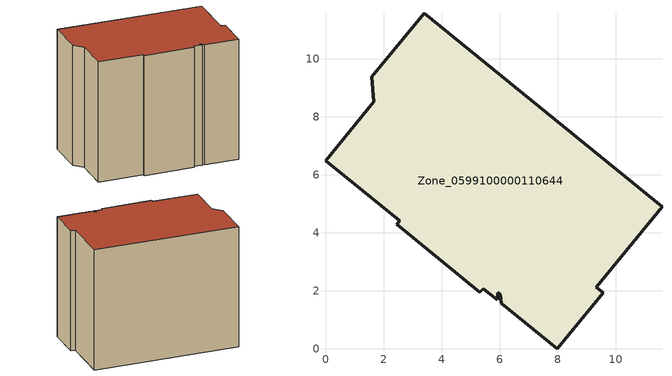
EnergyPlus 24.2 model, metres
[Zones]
Zone_0599100000110644
 floor ground (C_G): 3.4,11.57 11.59,4.9 9.33,2.13 9.57,1.94 7.99,0 6.05,1.58 6.01,1.88 5.93,1.93 5.91,1.69 5.43,2.08 5.32,1.96 2.45,4.29 2.55,4.42 0,6.49 1.67,8.51 1.6,9.37 z0
 wall outside (C_F): 11.59,4.9 3.4,11.57 1.6,9.37 1.67,8.51 0,6.49 2.55,4.42 2.45,4.29 5.32,1.96 5.43,2.08 5.91,1.69 5.93,1.93 6.01,1.88 6.05,1.58 7.99,0 9.57,1.94 9.33,2.13 11.59,4.9 z0:8.93
 roof outside (C_R): 5.91,1.69 5.93,1.93 6.01,1.88 6.05,1.58 7.99,0 9.57,1.94 9.33,2.13 11.59,4.9 3.4,11.57 1.6,9.37 1.67,8.51 0,6.49 2.55,4.42 2.45,4.29 5.32,1.96 5.43,2.08 z8.93
[BUILDING]
Pand.0599100000110644: North Axis=0; Terrain=City; Loads Convergence Tolerance Value=0.04; Temperature Convergence Tolerance Value=0.4; Solar Distribution=FullExterior; Maximum Number of Warmup Days=25; Minimum Number of Warmup Days=1
[Site:Location]
Rotterdam.The.Hague.AP_ZH_NLD Design_Conditions: Latitude=51.96; Longitude=4.45; Time Zone=1; Elevation=-4.5
[SITE:GROUNDTEMPERATURE:BUILDINGSURFACE]
18, 18, 18, 18, 18, 18, 18, 18, 18, 18, 18, 18
[MATERIAL] Thermal Absorptance=0.9; Solar Absorptance=0.7; Visible Absorptance=0.7
Name | Roughness | Thickness | Conductivity | Density | Specific Heat
G.TC.1946-1964 | MediumSmooth | 0.15 | 1 | 540 | 1210
F.TC.1946-1964 | Rough | 0.3 | 0.857143 | 1920 | 840
R.TC.1946-1964 | MediumRough | 0.2 | 0.235294 | 1500 | 1000
[CONSTRUCTION]
C_G: G.TC.1946-1964
C_F: F.TC.1946-1964
C_R: R.TC.1946-1964
[ZONE]
Zone_0599100000110644: Type=1; Multiplier=1; Ceiling Height=Autocalculate; Volume=Autocalculate; Floor Area=autocalculate; Part of Total Floor Area=Yes
[ZONEINFILTRATION:DESIGNFLOWRATE]
Infil_Zone_0599100000110644: Zone or ZoneList or Space or SpaceList=Zone_0599100000110644; Schedule=AlwaysOn; Design Flow Rate Calculation Method=Flow/Area; Flow Rate per Floor Area=0.003; Constant Term Coefficient=1; Temperature Term Coefficient=0; Velocity Term Coefficient=0; Velocity Squared Term Coefficient=0
[HVACTEMPLATE:ZONE:IDEALLOADSAIRSYSTEM]
Zone_0599100000110644: Maximum Heating Supply Air Temperature=50; Minimum Cooling Supply Air Temperature=13; Maximum Heating Supply Air Humidity Ratio=0.0156; Minimum Cooling Supply Air Humidity Ratio=0.0077; Heating Limit=NoLimit; Cooling Limit=NoLimit; Dehumidification Control Type=ConstantSensibleHeatRatio; Cooling Sensible Heat Ratio=0.7; Dehumidification Setpoint=60; Humidification Control Type=None; Humidification Setpoint=30; Outdoor Air Method=None; Outdoor Air Flow Rate per Person=0.00944; Outdoor Air Flow Rate per Zone Floor Area=0; Outdoor Air Flow Rate per Zone=0; Demand Controlled Ventilation Type=None; Outdoor Air Economizer Type=NoEconomizer; Heat Recovery Type=None; Sensible Heat Recovery Effectiveness=0.7; Latent Heat Recovery Effectiveness=0.65
[ZONECONTROL:THERMOSTAT]
ThermostatControl_Zone_0599100000110644: Zone or ZoneList=Zone_0599100000110644; Control Type Schedule=DualSetpointControlType; Control 1=Thermostat_Zone_0599100000110644; Temperature Difference Between Cutout And Setpoint=0
[THERMOSTATSETPOINT:DUALSETPOINT]
Thermostat_Zone_0599100000110644: Heating Setpoint Temperature Schedule=HeatingSetpoint_Zone_0599100000110644; Cooling Setpoint Temperature Schedule=CoolingSetpoint_Zone_0599100000110644
[SCHEDULE:COMPACT]
HeatingSetpoint_Zone_0599100000110644: Through: 12/31, For: AllDays, Until: 24:00, 21
CoolingSetpoint_Zone_0599100000110644: Through: 12/31, For: AllDays, Until: 24:00, 24
DualSetpointControlType: Through: 12/31, For: AllDays, Until: 24:00, 4
AlwaysOn: Through: 12/31, For: AllDays, Until: 24:00, 1
